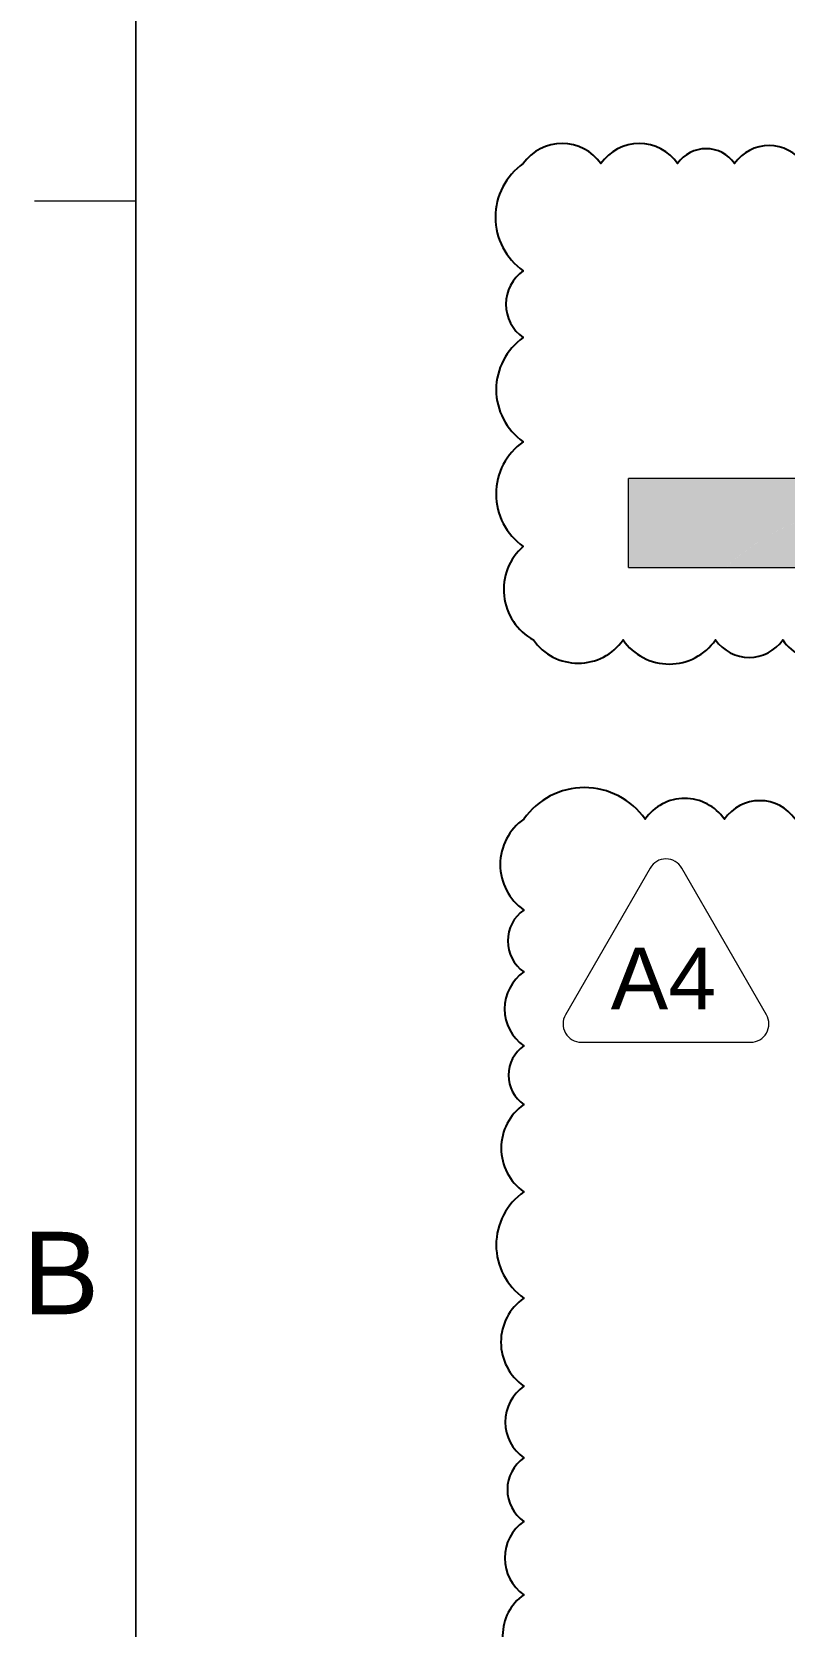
# Model space of a CAD drawing. Header units: inches. Extents: x 0.9 to 36.3, y 0.7 to 23.3.
# Drawn here: x 0.878 to 2.736, y 8.483 to 12.418 of the extents above; entities that cross this region are included whole.
import ezdxf

# ---------------------------------------------------------------- set-up
doc = ezdxf.new("R2010")
doc.units = ezdxf.units.IN
doc.linetypes.add('DASHED2', pattern=[0.375, 0.25, -0.125])
doc.layers.add('Clouds', color=250, linetype='Continuous')
doc.layers.add('PDF_Text', color=7, linetype='Continuous')
doc.layers.add('PDF_Geometry', color=7, linetype='Continuous', lineweight=9, true_color=0x777777)
doc.styles.add('PDF GillSansMTCondensed', font='arial.ttf')
doc.styles.get("Standard").update_dxf_attribs({"font": 'arial.ttf'})

msp = doc.modelspace()

# ---------------------------------------------------------------- hatches: boundary and pattern name
at = {"layer": 'PDF_Geometry', "linetype": 'DASHED2', "ltscale": 0.08, "transparency": 33554559}
h = msp.add_hatch(color=256, dxfattribs=at)
h.dxf.hatch_style = 1
h.paths.add_polyline_path([(6.6833, 11.316), (2.8358, 11.316), (2.8537, 11.236, -0.057462), (2.9832, 11.2504, -0.191616), (3.3768, 11.0963), (6.6833, 11.0963)])
h.paths.add_polyline_path([(2.8358, 11.316), (2.3514, 11.316), (2.3514, 11.0963), (2.5917, 11.0963, -0.132886), (2.8537, 11.236)])
h.paths.add_polyline_path([(2.9832, 11.2504, 0.191813), (2.5917, 11.0963), (3.3768, 11.0963, 0.191616)])

# ---------------------------------------------------------------- linework, layer by layer
at = {"layer": 'Clouds', "linetype": 'Continuous'}
for points in [[(2.7839, 12.0933, 0.520567), (2.6134, 12.0933, 0.520567), (2.4728, 12.0933, 0.520567), (2.2833, 12.0933, 0.520567), (2.0917, 12.0933, 0.520567), (2.0917, 11.8285, 0.520567), (2.0917, 11.6636, 0.520567), (2.0917, 11.4065, 0.520567), (2.0917, 11.1483, 0.520567), (2.1168, 10.9173, 0.520567), (2.3379, 10.9173, 0.520567), (2.5664, 10.9173, 0.520567), (2.7324, 10.9173, 0.520567), (2.9401, 10.9173, 0.520567)], [(2.7631, 10.4749, 0.520567), (2.5882, 10.4749, 0.520567), (2.3923, 10.4749, 0.520567), (2.0931, 10.4749, 0.520567), (2.0931, 10.2505, 0.520567), (2.0931, 10.0977, 0.520567), (2.0931, 9.9151, 0.520567), (2.0931, 9.7704, 0.520567), (2.0931, 9.5548, 0.520567), (2.0931, 9.2924, 0.520567), (2.0931, 9.0749, 0.520567), (2.0931, 8.898, 0.520567), (2.0931, 8.7413, 0.520567), (2.0931, 8.56, 0.520567), (2.0931, 8.3589, 0.520567)]]:
    msp.add_lwpolyline(points, format="xyb", dxfattribs=at)
at = {"layer": 'Clouds', "linetype": 'ByBlock', "lineweight": 0}
msp.add_lwpolyline([(2.4049, 10.3541), (2.1958, 9.9919, 0.57735), (2.2349, 9.9242), (2.653, 9.9242, 0.57735), (2.6921, 9.9919), (2.483, 10.3541, 0.57735)], format="xyb", close=True, dxfattribs=at)
at = {"layer": 'PDF_Geometry', "linetype": 'Continuous', "ltscale": 6}
msp.add_line((2.3514, 11.0963), (2.3514, 11.316), dxfattribs=at)
at = {"layer": 'PDF_Geometry', "linetype": 'ByBlock'}
msp.add_lwpolyline([(1.135, 1.0083), (1.135, 22.9924)], close=True, dxfattribs=at)
for points in [[(0.885, 12.0012), (1.135, 12.0012)], [(2.3514, 11.0963), (6.6833, 11.0963), (6.6833, 11.316), (2.3514, 11.316)]]:
    msp.add_lwpolyline(points, dxfattribs=at)

# ---------------------------------------------------------------- texts
at = {"layer": 'Clouds', "transparency": 33554687}
msp.add_text('A4', height=0.15247, dxfattribs=at).set_placement((2.3075, 10.0052))
at = {"layer": 'PDF_Text', "linetype": 'ByBlock', "insert": (0.855, 9.3544), "char_height": 0.2037, "attachment_point": 4, "style": 'PDF GillSansMTCondensed'}
msp.add_mtext('B', dxfattribs=at)

doc.saveas('drawing.dxf')
